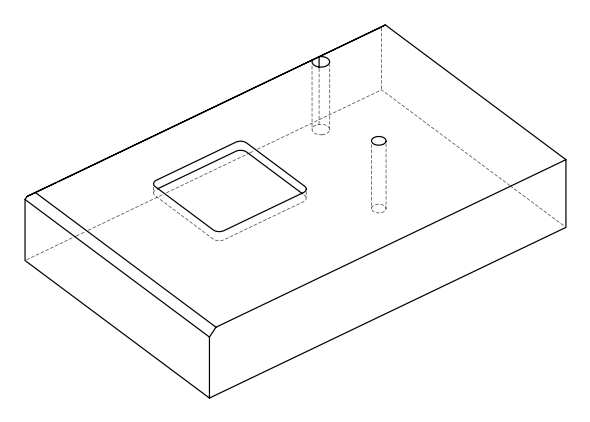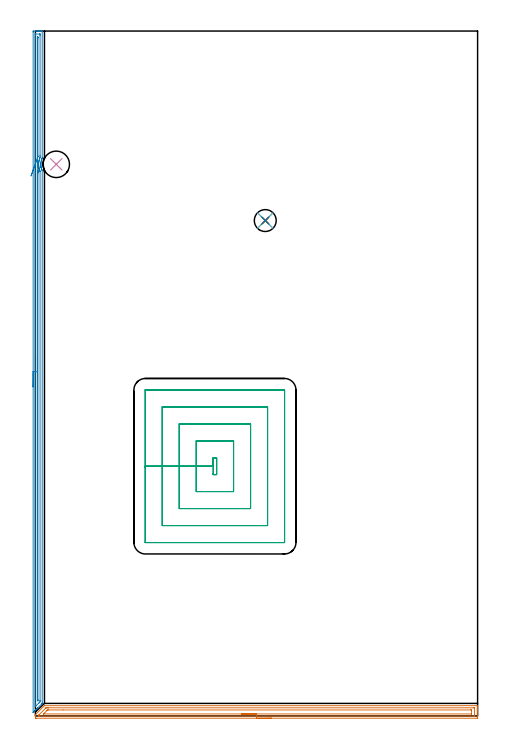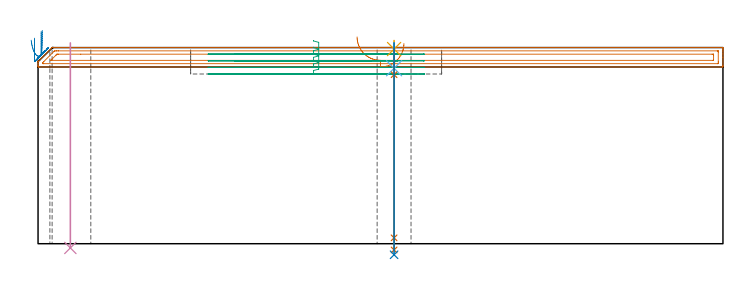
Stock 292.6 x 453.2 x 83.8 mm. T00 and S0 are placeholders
(PLAN: 8 operations, 6 tool changes, 28.4 min)
(1 AREA_MILL | FG_CHAMFER_SURFACE | UGT0205_001 | 7.21 min | 10081 mm3)
(2 AREA_MILL_1 | FG_CHAMFER_SURFACE_1 | UGT0205_001 | 10.98 min | 8044 mm3)
(3 MILL_RECTANGULAR_POCKET | POCKET_RECTANGULAR_STRAIGHT | UGT0201_133 | Follow Part, ap 3.75, ae 75% | 9.01 min | 140118 mm3)
(4 INDEXABLE_INSERT_DRILL_THROUGH_HOLE_FROM_SOLID | STEP1HOLE | NXT0302_006 | 0.35 min | 20098 mm3)
(5 SPOT_DRILL | STEP1HOLE_1 | NXT0321_9005460120000 | 0.03 min | 8 mm3)
(6 DRILL_BLIND_HOLE_INTO_CENTER | STEP1HOLE_1 | NXT0301_030 | 0.05 min | 227 mm3)
(7 GUN_DRILL_THROUGH_HOLE | STEP1HOLE_1 | UGT0307_001 | 0.41 min | 1454 mm3)
(8 SPADE_DRILL_TO_ENLARGE_THROUGH_HOLE | STEP1HOLE_1 | UGT0306_005 | 0.36 min | 12118 mm3)
(TOOL UGT0205_001 | Chamfer Mill 20 x 3 x 45 deg. | D20 FL50 Z2)
(TOOL UGT0201_133 | Carbide End Mill 15.0 | D15 FL30 Z4)
(TOOL NXT0302_006 | Index. Insert Drill 17.5mm [880-D1750L25-05] | D17.5 PA176 FL88 Z2)
(TOOL NXT0321_9005460120000 | NC Spot Drill, 142deg, 12mm, Carbide, Uncoated | D12 PA142 FL30 Z2)
(TOOL NXT0301_030 | Carbide Drill 5.9mm [860.1-0590-018A1-MM 2214] | D5.9 PA140 FL28 Z2)
(TOOL UGT0307_001 | Gun Drill 5 mm | D5 PA130 FL24 Z1)
(TOOL UGT0306_005 | Spade Drill 14.5mm | D14.5 PA132 FL10 Z2)
(OP 1 AREA_MILL)
G17 G21 G94 G90
T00 M6
G54
G17 G0 G90 X156.3 Y-1.5 S1061 M3
G43 Z93.8 H0
Z85.5
G94 G1 X156.262 Z84.628 F250.
X156.148 Z83.764
X155.959 Z82.912
X155.697 Z82.08
X155.363 Z81.274
X154.96 Z80.5
X154.492 Z79.764
X153.96 Z79.072
X153.371 Z78.429
X152.728 Z77.84
X152.036 Z77.308
X151.3 Z76.84
X150.526 Z76.437
X149.72 Z76.103
X148.888 Z75.841
X148.037 Z75.652
X147.172 Z75.538
X146.3 Z75.5
X0.47 Y-1.499 Z75.501
X0.176 Y-1.496 Z75.504
X0.002 Y-1.491 Z75.505
X0. Y-1.265 Z75.731
Y-0.914 Z76.081
Y0.165 Z77.164
Y0.785 Z77.784
X0.001 Y0.802 Z77.8
X5.986 Y6.786 Z83.786
X6.012 Y6.8 Z83.8
X292.424
X292.59 Y6.797 Z83.788
X292.593 Y6.747 Z83.738
X292.6 Y6.338 Z83.337
Y6.026 Z83.026
Y5.323 Z82.318
Y4.081 Z81.078
Y2.652 Z79.648
Y-0.914 Z76.083
X292.598 Y-1.186 Z75.811
X292.59 Y-1.492 Z75.506
X292.284 Y-1.499 Z75.499
X146.3 Y-1.5 Z75.5
Y-0.086 Z76.914
X2.411 Y-0.085 Z76.915
X2.348
X2.222 Y-0.082 Z76.918
X2.01 Y-0.075 Z76.925
Y-0.023 Z76.977
X2.024 Y0.362 Z77.362
X2.411 Y0.761 Z77.761
X2.464 Y0.815 Z77.815
X6.879 Y5.228 Z82.228
X6.929 Y5.274 Z82.274
X6.985 Y5.323 Z82.323
X7.716 Y5.38 Z82.38
X7.773 Y5.382 Z82.382
X8.604 Y5.386 Z82.386
X8.667
X290.189 Y5.385 Z82.385
X290.252
X290.377 Y5.382 Z82.382
X290.59 Y5.375 Z82.375
X290.592 Y5.323 Z82.323
X290.598 Y4.915 Z81.915
X290.6 Y0.868 Z77.868
X290.599 Y0.46 Z77.46
X290.592 Y-0.023 Z76.977
X290.59 Y-0.068 Z76.932
X290.44 Y-0.079 Z76.921
X290.315 Y-0.084 Z76.916
X290.252 Y-0.085 Z76.915
X146.3 Y-0.086 Z76.914
Y1.328 Z78.328
X5.523 Y1.329 Z78.329
X5.479 Y1.33 Z78.33
X5.463 Y1.332 Z78.332
X5.449 Y1.334 Z78.334
X5.455 Y1.345 Z78.345
X5.479 Y1.373 Z78.373
X5.858 Y1.759 Z78.759
X5.922 Y1.823 Z78.823
X7.706 Y3.607 Z80.607
X7.773 Y3.673 Z80.673
X8.032 Y3.924 Z80.924
X8.071 Y3.96 Z80.96
X8.121 Y3.964 Z80.964
X8.239 Y3.968 Z80.968
X8.667 Y3.971 Z80.971
X18.246
X287.971
X288.402 Y3.969 Z80.969
X288.545 Y3.967 Z80.967
X288.588 Y3.965 Z80.965
X288.593 Y3.87 Z80.87
X288.597 Y3.739 Z80.739
X288.599 Y3.541 Z80.541
X288.6 Y3.344 Z80.344
X288.598 Y1.564 Z78.564
X288.59 Y1.365 Z78.365
X288.582 Y1.335 Z78.335
X288.563 Y1.333 Z78.333
X288.51 Y1.33 Z78.33
X288.402 Y1.329 Z78.329
X146.3 Y1.328 Z78.328
X145.428 Z78.367
X144.564 Z78.48
X143.712 Z78.669
X142.88 Z78.932
X142.074 Z79.265
X141.3 Z79.668
X140.564 Z80.137
X139.872 Z80.668
X139.229 Z81.257
X138.64 Z81.901
X138.109 Z82.593
X137.64 Z83.328
X137.237 Z84.102
X136.903 Z84.908
X136.641 Z85.74
X136.452 Z86.592
X136.338 Z87.457
X136.3 Z88.328
G0 Z93.8
M5
M2
(OP 2 AREA_MILL_1)
G17 G21 G94 G90
T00 M6
G54
G17 G0 G90 X-1.5 Y217.75 S1061 M3
G43 Z93.8 H0
Z87.8
G94 G1 Y217.788 Z86.928 F250.
Y217.902 Z86.064
Y218.091 Z85.212
Y218.353 Z84.38
Y218.687 Z83.574
Y219.09 Z82.8
Y219.558 Z82.064
Y220.09 Z81.372
Y220.679 Z80.729
Y221.322 Z80.14
Y222.014 Z79.609
Y222.75 Z79.14
Y223.524 Z78.737
Y224.33 Z78.403
Y225.162 Z78.141
Y226.014 Z77.952
Y226.878 Z77.838
Y227.75 Z77.8
X-1.499 Y452.574 Z77.801
X-1.496 Y452.95 Z77.802
X-1.492 Y453.19 Z77.804
X-1.127 Y453.2 Z78.169
X1.5 Z80.794
X2.025 Z81.322
X2.376 Z81.672
X2.901 Z82.197
X3.252 Z82.546
X3.954 Z83.254
X4.201 Z83.501
X4.353 Y453.197 Z83.645
X4.498 Y453.19 Z83.789
X4.5 Y453.021 Z83.8
Y369.438
X4.493 Y368.964 Z83.793
X4.483 Y368.929 Z83.782
X4.411 Y368.777 Z83.71
X4.374 Y368.698 Z83.673
X4.307 Y368.544 Z83.603
X4.28 Y368.485 Z83.577
X4.132 Y368.111 Z83.432
X4.104 Y368.04 Z83.404
X3.969 Y367.65 Z83.268
X3.948 Y367.591 Z83.248
X3.87 Y367.334 Z83.17
X3.727 Y366.698 Z83.023
X3.648 Y366.252 Z82.944
X3.602 Y365.862 Z82.897
X3.595 Y365.804 Z82.89
X3.564 Y365.358 Z82.862
X3.563 Y365.302
X3.564 Y365.301
Y365.202 Z82.856
X3.562 Y365.015 Z82.852
X3.56 Y364.994 Z82.853
X3.557 Y364.904 Z82.856
X3.574 Y364.464 Z82.873
X3.609 Y364.075 Z82.906
X3.614 Y364.017 Z82.911
X3.677 Y363.57 Z82.975
X3.749 Y363.181 Z83.047
X3.759 Y363.124 Z83.058
X3.805 Y362.919 Z83.105
X3.811 Y362.893 Z83.11
X3.853 Y362.734 Z83.151
X3.871 Y362.665 Z83.169
X4.007 Y362.23 Z83.307
X4.173 Y361.781 Z83.47
X4.36 Y361.336 Z83.656
X4.474 Y361.092 Z83.771
X4.495 Y361.032 Z83.79
X4.5 Y360.947 Z83.8
Y9.184
X4.493 Y8.3 Z83.793
X4.487 Y8.29 Z83.787
X4.127 Y7.926 Z83.426
X4.044 Y7.843 Z83.342
X1.5 Y5.298 Z80.796
X1.362 Y5.161 Z80.66
X1.203 Y5.002 Z80.501
X1.062 Y4.86 Z80.358
X0.915 Y4.714 Z80.213
X0.774 Y4.573 Z80.072
X0.624 Y4.422 Z79.919
X0.468 Y4.267 Z79.766
X0.345 Y4.144 Z79.642
X0.186 Y3.984 Z79.481
X0.021 Y3.82 Z79.319
X-0.252 Y3.547 Z79.046
X-0.425 Y3.373 Z78.871
X-0.998 Y2.802 Z78.301
X-1.492 Y2.308 Z77.806
X-1.495 Y2.327 Z77.804
X-1.5 Y2.479 Z77.8
Y227.75
X-0.086 Z79.214
X-0.085 Y450.616 Z79.215
X-0.084 Y450.786 Z79.216
X-0.08 Y451.148 Z79.22
X-0.079 Y451.184 Z79.221
X-0.024 Y451.19 Z79.276
X0.083 Y451.196 Z79.383
X0.219 Y451.199 Z79.519
X2.847 Z82.147
X3.024 Y451.193 Z82.324
X3.057 Y451.19 Z82.357
X3.079 Y451.182 Z82.379
X3.08 Y451.142 Z82.38
X3.084 Y450.957 Z82.384
X3.085 Y450.786 Z82.385
X3.086 Y450.061 Z82.386
X3.085 Y371.056 Z82.385
X3.083 Y370.332 Z82.383
X3.08 Y369.614 Z82.38
X3.066 Y369.533 Z82.366
X3.032 Y369.438 Z82.332
X2.853 Y368.951 Z82.153
X2.708 Y368.544 Z82.008
X2.659 Y368.4 Z81.959
X2.625 Y368.29 Z81.925
X2.546 Y368.01 Z81.846
X2.441 Y367.584 Z81.741
X2.376 Y367.291 Z81.676
X2.295 Y366.838 Z81.595
X2.283 Y366.756 Z81.583
X2.196 Y366.046 Z81.496
X2.183 Y365.862 Z81.483
X2.152 Y365.197 Z81.452
X2.149 Y364.969 Z81.449
X2.172 Y364.283 Z81.472
X2.189 Y364.075 Z81.489
X2.222 Y363.711 Z81.522
X2.277 Y363.282 Z81.577
X2.293 Y363.181 Z81.593
X2.376 Y362.702 Z81.676
X2.465 Y362.287 Z81.765
X2.476 Y362.235 Z81.776
X2.495 Y362.165 Z81.795
X2.73 Y361.393 Z82.03
X2.935 Y360.822 Z82.235
X3.06 Y360.499 Z82.36
X3.077 Y360.451 Z82.377
X3.08 Y360.408 Z82.38
X3.083 Y360.318 Z82.383
X3.085 Y360.137 Z82.385
Y10.248
X3.084 Y10.078 Z82.384
X3.08 Y9.359 Z82.38
X2.923 Y9.184 Z82.223
X2.651 Y8.903 Z81.951
X2.376 Y8.626 Z81.676
X2.21 Y8.459 Z81.51
X0.624 Y6.874 Z79.924
X0.252 Y6.502 Z79.552
X0.079 Y6.331 Z79.379
X-0.005 Y6.251 Z79.295
X-0.074 Y6.187 Z79.226
X-0.08 Y6.327 Z79.22
X-0.083 Y6.502 Z79.217
X-0.085 Y6.953 Z79.215
X-0.086 Y7.226 Z79.214
Y227.75
X1.328 Z80.628
X1.329 Y360.816 Z80.629
X1.331 Y360.885 Z80.631
X1.333 Y360.895 Z80.633
X1.352 Y360.838 Z80.652
X1.394 Y360.701 Z80.694
X1.437 Y360.564 Z80.737
X1.627 Y360.01 Z80.927
X1.665 Y359.894 Z80.965
X1.668 Y359.78 Z80.968
X1.67 Y359.605 Z80.97
X1.671 Y359.43 Z80.971
X1.672 Y358.711 Z80.972
X1.671 Y10.622 Z80.971
X1.669 Y10.505 Z80.969
X1.665 Y10.413 Z80.965
X1.66 Y10.371 Z80.96
X1.649 Y10.356 Z80.949
X1.5 Y10.2 Z80.8
X1.44 Y10.139 Z80.74
X1.377 Y10.078 Z80.677
X1.355 Y10.064 Z80.655
X1.335 Y10.054 Z80.635
X1.332 Y10.078 Z80.632
X1.33 Y10.109 Z80.63
X1.329 Y10.252 Z80.629
X1.328 Y227.75 Z80.628
Y228.622 Z80.667
Y229.486 Z80.78
Y230.338 Z80.969
Y231.17 Z81.232
Y231.976 Z81.565
Y232.75 Z81.968
Y233.486 Z82.437
Y234.178 Z82.968
Y234.821 Z83.557
Y235.41 Z84.201
Y235.942 Z84.893
Y236.41 Z85.628
Y236.813 Z86.402
Y237.147 Z87.208
Y237.409 Z88.04
Y237.598 Z88.892
Y237.712 Z89.757
Y237.75 Z90.628
G0 Z93.8
X1.801 Y359.673
Z91.113
G1 X1.802 Y359.669 Z90.241
X1.798 Y359.74 Z89.371
X1.791 Y359.888 Z88.512
X1.78 Y360.109 Z87.668
X1.766 Y360.403 Z86.847
X1.748 Y360.768 Z86.054
X1.727 Y361.2 Z85.297
X1.703 Y361.696 Z84.58
X1.676 Y362.253 Z83.909
X1.647 Y362.867 Z83.289
X1.615 Y363.531 Z82.725
X1.58 Y364.243 Z82.221
X1.544 Y364.995 Z81.782
X1.505 Y365.783 Z81.409
X1.466 Y366.601 Z81.107
X1.425 Y367.441 Z80.877
X1.384 Y368.299 Z80.722
X1.341 Y369.167 Z80.641
X1.332 Y369.362 Z80.632
X1.329 Y369.438 Z80.629
Y369.503
X1.328 Y369.613 Z80.628
Y448.279
X1.33 Y448.998 Z80.63
X1.333 Y449.169 Z80.633
X1.335 Y449.189 Z80.635
X1.352 Y449.193 Z80.652
X1.401 Y449.197 Z80.701
X1.5 Y449.2 Z80.8
X1.566 Z80.866
X1.619 Y449.197 Z80.919
X1.653 Y449.192 Z80.953
X1.665 Y449.188 Z80.965
X1.667 Y449.172 Z80.967
X1.67 Y448.998 Z80.97
X1.671 Y448.823 Z80.971
X1.672 Y448.104 Z80.972
X1.671 Y371.051 Z80.971
X1.67 Y370.332 Z80.97
X1.668 Y370.161 Z80.968
X1.665 Y370.101 Z80.965
X1.643 Y370.031 Z80.943
X1.5 Y369.615 Z80.8
X1.438 Y369.438 Z80.738
X1.397 Y369.323 Z80.697
X1.341 Y369.167 Z80.641
X1.059 Y368.378 Z80.399
X0.77 Y367.572 Z80.231
X0.478 Y366.755 Z80.137
X0.184 Y365.934 Z80.12
X-0.11 Y365.115 Z80.179
X-0.401 Y364.303 Z80.313
X-0.686 Y363.506 Z80.522
X-0.965 Y362.729 Z80.804
X-1.234 Y361.978 Z81.157
X-1.491 Y361.258 Z81.579
X-1.736 Y360.576 Z82.065
X-1.965 Y359.937 Z82.612
X-2.177 Y359.345 Z83.217
X-2.37 Y358.804 Z83.874
X-2.544 Y358.32 Z84.578
X-2.696 Y357.895 Z85.325
X-2.825 Y357.534 Z86.108
X-2.931 Y357.238 Z86.922
G0 Z93.8
M5
M2
(OP 3 MILL_RECTANGULAR_POCKET)
G17 G21 G94 G90
T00 M6
G54
G17 G0 G90 X117.7 Y160.389 S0 M3
G43 Z93.8 H0
Z86.8
G94 G1 Y159.7 Z86.615 F250.
X119.9 Z86.026
Y170.8 Z83.052
X117.7 Z82.462
Y165.25 Z80.975
Y159.7 F500.
X119.9
Y170.8
X117.7
Y165.25
X106.45
Y148.45
X131.15
Y182.05
X106.45
Y165.25
X95.2
Y137.2
X142.4
Y193.3
X95.2
Y165.25
X83.95
Y125.95
X153.65
Y204.55
X83.95
Y165.25
X72.7
Y114.8
X72.705 Y114.745
X72.745 Y114.705
X72.8 Y114.7
X164.8
X164.855 Y114.705
X164.895 Y114.745
X164.9 Y114.8
Y215.7
X164.895 Y215.755
X164.855 Y215.795
X164.8 Y215.8
X72.8
X72.745 Y215.795
X72.705 Y215.755
X72.7 Y215.7
Y165.25
Y164.25
G0 X117.7 Y160.389 Z83.975
G1 Y159.7 Z83.79 F250.
X119.9 Z83.201
Y170.8 Z80.227
X117.7 Z79.637
Y165.25 Z78.15
Y159.7 F500.
X119.9
Y170.8
X117.7
Y165.25
X106.45
Y148.45
X131.15
Y182.05
X106.45
Y165.25
X95.2
Y137.2
X142.4
Y193.3
X95.2
Y165.25
X83.95
Y125.95
X153.65
Y204.55
X83.95
Y165.25
X72.7
Y114.8
X72.705 Y114.745
X72.745 Y114.705
X72.8 Y114.7
X164.8
X164.855 Y114.705
X164.895 Y114.745
X164.9 Y114.8
Y215.7
X164.895 Y215.755
X164.855 Y215.795
X164.8 Y215.8
X72.8
X72.745 Y215.795
X72.705 Y215.755
X72.7 Y215.7
Y165.25
Y164.25
G0 X117.7 Y160.389 Z81.15
G1 Y159.7 Z80.965 F250.
X119.9 Z80.376
Y170.8 Z77.402
X117.7 Z76.812
Y165.25 Z75.325
Y159.7 F500.
X119.9
Y170.8
X117.7
Y165.25
X106.45
Y148.45
X131.15
Y182.05
X106.45
Y165.25
X95.2
Y137.2
X142.4
Y193.3
X95.2
Y165.25
X83.95
Y125.95
X153.65
Y204.55
X83.95
Y165.25
X72.7
Y114.8
X72.705 Y114.745
X72.745 Y114.705
X72.8 Y114.7
X164.8
X164.855 Y114.705
X164.895 Y114.745
X164.9 Y114.8
Y215.7
X164.895 Y215.755
X164.855 Y215.795
X164.8 Y215.8
X72.8
X72.745 Y215.795
X72.705 Y215.755
X72.7 Y215.7
Y165.25
Y164.25
G0 X117.7 Y160.389 Z78.325
G1 Y159.7 Z78.14 F250.
X119.9 Z77.551
Y170.8 Z74.577
X117.7 Z73.987
Y165.25 Z72.5
Y159.7 F500.
X119.9
Y170.8
X117.7
Y165.25
X106.45
Y148.45
X131.15
Y182.05
X106.45
Y165.25
X95.2
Y137.2
X142.4
Y193.3
X95.2
Y165.25
X83.95
Y125.95
X153.65
Y204.55
X83.95
Y165.25
X72.7
Y114.8
X72.705 Y114.745
X72.745 Y114.705
X72.8 Y114.7
X164.8
X164.855 Y114.705
X164.895 Y114.745
X164.9 Y114.8
Y215.7
X164.895 Y215.755
X164.855 Y215.795
X164.8 Y215.8
X72.8
X72.745 Y215.795
X72.705 Y215.755
X72.7 Y215.7
Y165.25
Y164.25
G0 Z93.8
M5
M2
(OP 4 INDEXABLE_INSERT_DRILL_THROUGH_HOLE_FROM_SOLID)
G17 G21 G94 G90
T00 M6
G54
G17 G0 G90 X13.8 Y365. S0 M3
G43 Z93.8 H1
G94 G81 G98 Z-1.806 F250. R85.8
G80
M5
M2
(OP 5 SPOT_DRILL)
G17 G21 G94 G90
T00 M6
G54
G17 G0 G90 X152.1 Y327.8 S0 M3
G43 Z93.8 H0
G94 G81 G98 Z83.167 F250. R86.8
G80
M5
M2
(OP 6 DRILL_BLIND_HOLE_INTO_CENTER)
G17 G21 G94 G90
T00 M6
G54
G17 G0 G90 X152.1 Y327.8 S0 M3
G43 Z93.8 H1
G94 G81 G98 Z74.95 F250. R85.8
G80
M5
M2
(OP 7 GUN_DRILL_THROUGH_HOLE)
G17 G21 G94 G90
T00 M6
G54
G17 G0 G90 X152.1 Y327.8 M8
G43 Z93.8 H0
Z83.577
S716 M3
G94 G1 Z72.194 F125. M26
G4 X.084
Z2.5 F250.
G4 X.084
Z-2.666 F125.
G4 X.084
M5
M9
G0 Z83.577
Z93.8
M2
(OP 8 SPADE_DRILL_TO_ENLARGE_THROUGH_HOLE)
G17 G21 G94 G90
T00 M6
G54
G17 G0 G90 X152.1 Y327.8 S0 M3
G43 Z93.8 H0
G94 G73 G98 Z-4.728 F250. Q12.647 R85.8
G80
M5
M2
